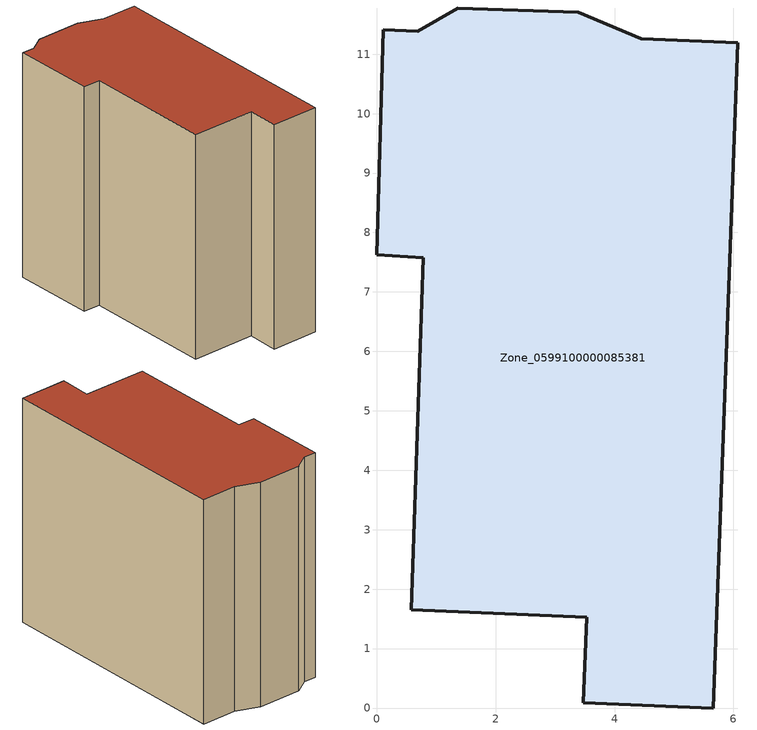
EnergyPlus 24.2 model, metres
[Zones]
Zone_0599100000085381
 floor ground (C_G): 6.07,11.2 5.66,0 3.47,0.09 3.53,1.53 0.58,1.65 0.78,7.58 0,7.63 0.11,11.41 0.69,11.39 1.36,11.78 3.39,11.71 4.45,11.26 z0
 wall outside (C_F): 5.66,0 6.07,11.2 4.45,11.26 3.39,11.71 1.36,11.78 0.69,11.39 0.11,11.41 0,7.63 0.78,7.58 0.58,1.65 3.53,1.53 3.47,0.09 5.66,0 z0:10.39
 roof outside (C_R): 1.36,11.78 0.69,11.39 0.11,11.41 0,7.63 0.78,7.58 0.58,1.65 3.53,1.53 3.47,0.09 5.66,0 6.07,11.2 4.45,11.26 3.39,11.71 z10.39
[BUILDING]
Pand.0599100000085381: North Axis=0; Terrain=City; Loads Convergence Tolerance Value=0.04; Temperature Convergence Tolerance Value=0.4; Solar Distribution=FullExterior; Maximum Number of Warmup Days=25; Minimum Number of Warmup Days=1
[Site:Location]
Rotterdam.The.Hague.AP_ZH_NLD Design_Conditions: Latitude=51.96; Longitude=4.45; Time Zone=1; Elevation=-4.5
[SITE:GROUNDTEMPERATURE:BUILDINGSURFACE]
18, 18, 18, 18, 18, 18, 18, 18, 18, 18, 18, 18
[MATERIAL] Thermal Absorptance=0.9; Solar Absorptance=0.7; Visible Absorptance=0.7
Name | Roughness | Thickness | Conductivity | Density | Specific Heat
G.TI.1946 | MediumSmooth | 0.15 | 1 | 540 | 1210
F.TI.1946 | Rough | 0.3 | 0.857143 | 1920 | 840
R.TI.1946 | MediumRough | 0.2 | 0.1 | 1500 | 1000
[CONSTRUCTION]
C_G: G.TI.1946
C_F: F.TI.1946
C_R: R.TI.1946
[ZONE]
Zone_0599100000085381: Type=1; Multiplier=1; Ceiling Height=Autocalculate; Volume=Autocalculate; Floor Area=autocalculate; Part of Total Floor Area=Yes
[ZONEINFILTRATION:DESIGNFLOWRATE]
Infil_Zone_0599100000085381: Zone or ZoneList or Space or SpaceList=Zone_0599100000085381; Schedule=AlwaysOn; Design Flow Rate Calculation Method=Flow/Area; Flow Rate per Floor Area=0.003; Constant Term Coefficient=1; Temperature Term Coefficient=0; Velocity Term Coefficient=0; Velocity Squared Term Coefficient=0
[HVACTEMPLATE:ZONE:IDEALLOADSAIRSYSTEM]
Zone_0599100000085381: Maximum Heating Supply Air Temperature=50; Minimum Cooling Supply Air Temperature=13; Maximum Heating Supply Air Humidity Ratio=0.0156; Minimum Cooling Supply Air Humidity Ratio=0.0077; Heating Limit=NoLimit; Cooling Limit=NoLimit; Dehumidification Control Type=ConstantSensibleHeatRatio; Cooling Sensible Heat Ratio=0.7; Dehumidification Setpoint=60; Humidification Control Type=None; Humidification Setpoint=30; Outdoor Air Method=None; Outdoor Air Flow Rate per Person=0.00944; Outdoor Air Flow Rate per Zone Floor Area=0; Outdoor Air Flow Rate per Zone=0; Demand Controlled Ventilation Type=None; Outdoor Air Economizer Type=NoEconomizer; Heat Recovery Type=None; Sensible Heat Recovery Effectiveness=0.7; Latent Heat Recovery Effectiveness=0.65
[ZONECONTROL:THERMOSTAT]
ThermostatControl_Zone_0599100000085381: Zone or ZoneList=Zone_0599100000085381; Control Type Schedule=DualSetpointControlType; Control 1=Thermostat_Zone_0599100000085381; Temperature Difference Between Cutout And Setpoint=0
[THERMOSTATSETPOINT:DUALSETPOINT]
Thermostat_Zone_0599100000085381: Heating Setpoint Temperature Schedule=HeatingSetpoint_Zone_0599100000085381; Cooling Setpoint Temperature Schedule=CoolingSetpoint_Zone_0599100000085381
[SCHEDULE:COMPACT]
HeatingSetpoint_Zone_0599100000085381: Through: 12/31, For: AllDays, Until: 24:00, 21
CoolingSetpoint_Zone_0599100000085381: Through: 12/31, For: AllDays, Until: 24:00, 24
DualSetpointControlType: Through: 12/31, For: AllDays, Until: 24:00, 4
AlwaysOn: Through: 12/31, For: AllDays, Until: 24:00, 1
